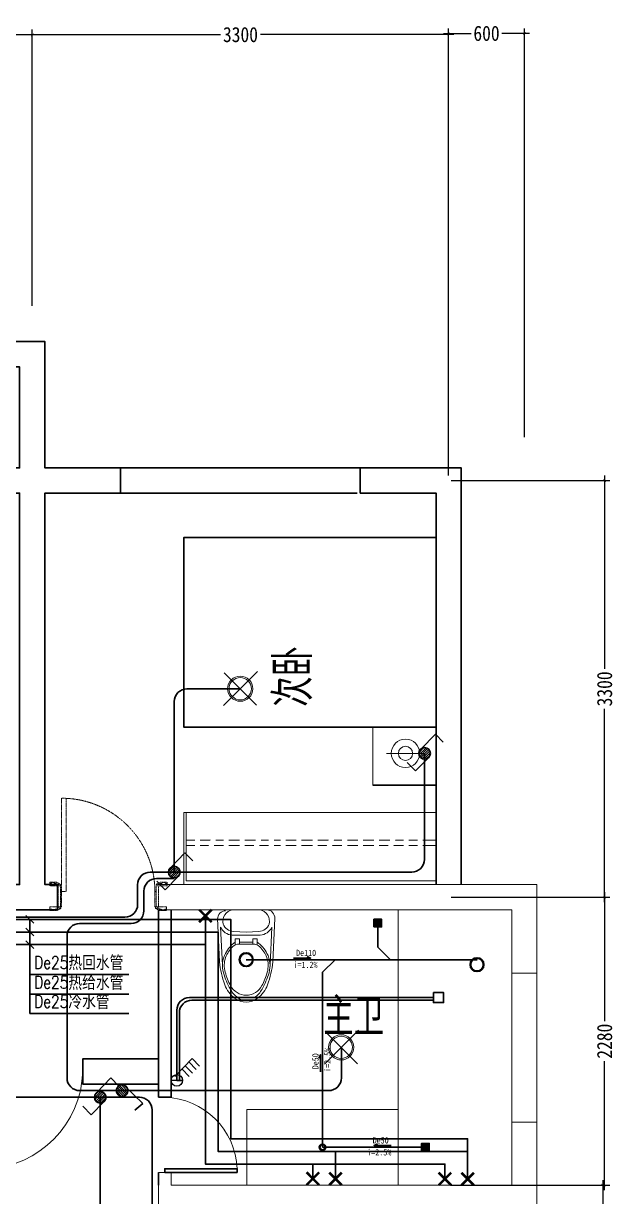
# Model space of a CAD drawing. Header units: millimetres. Extents: x -117264 to 3079702, y -14891 to 68462.
# Drawn here: x -54891 to -50206, y 19456 to 28745 of the extents above; entities that cross this region are included whole.
import ezdxf

# ---------------------------------------------------------------- set-up
doc = ezdxf.new("R2010")
doc.units = ezdxf.units.MM
doc.header["$LTSCALE"] = 10
for name, pattern in [('5B-P-D2$0$HIDDEN', [0.375, 0.25, -0.125]), ('ACAD_ISO04W100', [30.5, 24, -3, 0.5, -3]), ('CONTINOUS', [0])]:
    doc.linetypes.add(name, pattern=pattern)
doc.layers.get('0').update_dxf_attribs({"color": 255})
doc.layers.get('Defpoints').update_dxf_attribs({"color": 255})
for name, color, linetype, lineweight in [('1J家具内线', 251, 'Continuous', 0), ('1强电插座布线图', 1, 'Continuous', 30), ('1排水布置图', 1, 'Continuous', 30), ('1浅浅', 251, 'Continuous', 20), ('1灯位开关布线图', 1, 'Continuous', 30), ('1灯具', 2, 'Continuous', 30), ('1给水布置图', 4, 'Continuous', 30), ('1给水平面布置图', 4, 'Continuous', 13), ('图框', 255, 'Continuous', 0), ('浅线', 251, 'CONTINOUS', 0), ('灯具', 52, 'Continuous', 0)]:
    doc.layers.add(name, color=color, linetype=linetype, lineweight=lineweight)
doc.layers.add('2323', color=4, linetype='Continuous')
doc.layers.add('A轴线', color=82, linetype='ACAD_ISO04W100')
doc.styles.add('_THVAC_DIM', font='SIMPLEX', dxfattribs={"width": 0.8, "height": 3.5, "bigfont": 'HZTXT'})
doc.styles.add('夏建东', font='', dxfattribs={"width": 0.85})
doc.styles.get('夏建东').set_extended_font_data('SimSun')
doc.dimstyles.new('内墙标注', dxfattribs={"dimscale": 0, "dimtxt": 120, "dimasz": 20, "dimexe": 40, "dimexo": 20, "dimgap": 20, "dimtad": 0, "dimdec": 0, "dimdsep": 46, "dimtxsty": '夏建东', "dimblk": 'ARCHTICK', "dimcen": 40, "dimdle": 40, "dimclrd": 88, "dimclre": 88, "dimclrt": 88, "dimadec": 0, "dimazin": 0, "dimtfac": 1, "dimtdec": 0, "dimtmove": 1, "dimatfit": 3, "dimldrblk": 'DOT', "dimfxl": 40, "dimtolj": 1, "dimtzin": 0, "dimarcsym": 1})

# ---------------------------------------------------------------- blocks, each defined once
blk = doc.blocks.new('_ArchTick')
at = {"color": 0, "linetype": 'ByBlock', "const_width": 0.15}
blk.add_lwpolyline([(-0.5, -0.5), (0.5, 0.5)], dxfattribs=at)
blk = doc.blocks.new('*D330')
at = {"layer": '1强电插座布线图', "color": 88, "linetype": 'Continuous', "lineweight": -2}
for p, q in [((-51501.3, 19545.7), (-50260.7, 19545.7)), ((-50300.7, 19585.7), (-50300.7, 17245.3)), ((-50300.7, 14585.7), (-50300.7, 16926.1)), ((-51501.3, 14625.7), (-50260.7, 14625.7))]:
    blk.add_line(p, q, dxfattribs=at)
at = {"layer": 'Defpoints', "color": 0, "linetype": 'Continuous', "lineweight": 30}
for p in [(-51521.3, 19545.7), (-51521.3, 14625.7), (-50300.7, 14625.7)]:
    blk.add_point(p, dxfattribs=at)
at = {"layer": '1强电插座布线图', "color": 88, "linetype": 'Continuous', "lineweight": -2, "xscale": 20, "yscale": 20, "zscale": 20}
for p, rotation in [((-50300.7, 19545.7), 90), ((-50300.7, 14625.7), 270)]:
    blk.add_blockref('_ArchTick', p, dxfattribs=dict(at, rotation=rotation))
at = {"layer": '1强电插座布线图', "color": 88, "linetype": 'Continuous', "lineweight": 30, "insert": (-50300.7, 17085.7), "char_height": 120, "attachment_point": 5, "rotation": 90, "style": '夏建东'}
blk.add_mtext('\\A1;4920', dxfattribs=at)
blk = doc.blocks.new('_Dot')
at = {"color": 0, "linetype": 'ByBlock', "lineweight": -2}
blk.add_line((-0.5, 0), (-1, 0), dxfattribs=at)
at = {"color": 0, "linetype": 'ByBlock', "const_width": 0.5}
blk.add_lwpolyline([(-0.25, 0, 1), (0.25, 0, 1)], format="xyb", close=True, dxfattribs=at)
blk = doc.blocks.new('*D331')
at = {"layer": '1强电插座布线图', "color": 88, "linetype": 'Continuous', "lineweight": -2}
for p, q in [((-50285.2, 21865.7), (-50285.2, 20844.1)), ((-50901.3, 21825.7), (-50245.2, 21825.7)), ((-50285.2, 19505.7), (-50285.2, 20527.2)), ((-50901.3, 19545.7), (-50245.2, 19545.7))]:
    blk.add_line(p, q, dxfattribs=at)
at = {"layer": 'Defpoints', "color": 0, "linetype": 'Continuous', "lineweight": 30}
for p in [(-50921.3, 21825.7), (-50921.3, 19545.7), (-50285.2, 19545.7)]:
    blk.add_point(p, dxfattribs=at)
at = {"layer": '1强电插座布线图', "color": 88, "linetype": 'Continuous', "lineweight": -2, "xscale": 20, "yscale": 20, "zscale": 20}
for p, rotation in [((-50285.2, 21825.7), 90), ((-50285.2, 19545.7), 270)]:
    blk.add_blockref('_ArchTick', p, dxfattribs=dict(at, rotation=rotation))
at = {"layer": '1强电插座布线图', "color": 88, "linetype": 'Continuous', "lineweight": 30, "insert": (-50285.2, 20685.7), "char_height": 120, "attachment_point": 5, "rotation": 90, "style": '夏建东'}
blk.add_mtext('\\A1;2280', dxfattribs=at)
blk = doc.blocks.new('*D332')
at = {"layer": '1强电插座布线图', "color": 88, "linetype": 'Continuous', "lineweight": -2}
for p, q in [((-51501.3, 25125.7), (-50245.2, 25125.7)), ((-50285.2, 25165.7), (-50285.2, 23633.6)), ((-50285.2, 21785.7), (-50285.2, 23317.8)), ((-51501.3, 21825.7), (-50245.2, 21825.7))]:
    blk.add_line(p, q, dxfattribs=at)
at = {"layer": 'Defpoints', "color": 0, "linetype": 'Continuous', "lineweight": 30}
for p in [(-51521.3, 25125.7), (-50285.2, 25125.7), (-51521.3, 21825.7)]:
    blk.add_point(p, dxfattribs=at)
at = {"layer": '1强电插座布线图', "color": 88, "linetype": 'Continuous', "lineweight": -2, "xscale": 20, "yscale": 20, "zscale": 20}
for p, rotation in [((-50285.2, 25125.7), 90), ((-50285.2, 21825.7), 270)]:
    blk.add_blockref('_ArchTick', p, dxfattribs=dict(at, rotation=rotation))
at = {"layer": '1强电插座布线图', "color": 88, "linetype": 'Continuous', "lineweight": 30, "insert": (-50285.2, 23475.7), "char_height": 120, "attachment_point": 5, "rotation": 90, "style": '夏建东'}
blk.add_mtext('\\A1;3300', dxfattribs=at)
blk = doc.blocks.new('*D333')
at = {"layer": '1强电插座布线图', "color": 88, "linetype": 'Continuous', "lineweight": -2}
for p, q in [((-51521.3, 25165.7), (-51521.3, 28706.5)), ((-50921.3, 25468.3), (-50921.3, 28706.5)), ((-51561.3, 28666.5), (-51343.6, 28666.5)), ((-50881.3, 28666.5), (-51099.1, 28666.5))]:
    blk.add_line(p, q, dxfattribs=at)
at = {"layer": 'Defpoints', "color": 0, "linetype": 'Continuous', "lineweight": 30}
for p in [(-51521.3, 28666.5), (-50921.3, 25448.3), (-51521.3, 25145.7)]:
    blk.add_point(p, dxfattribs=at)
at = {"layer": '1强电插座布线图', "color": 88, "linetype": 'Continuous', "lineweight": -2, "xscale": 20, "yscale": 20, "zscale": 20, "rotation": 180}
blk.add_blockref('_ArchTick', (-51521.3, 28666.5), dxfattribs=at)
at = {"layer": '1强电插座布线图', "color": 88, "linetype": 'Continuous', "lineweight": -2, "xscale": 20, "yscale": 20, "zscale": 20}
blk.add_blockref('_ArchTick', (-50921.3, 28666.5), dxfattribs=at)
at = {"layer": '1强电插座布线图', "color": 88, "linetype": 'Continuous', "lineweight": 30, "insert": (-51221.3, 28666.5), "char_height": 120, "attachment_point": 5, "style": '夏建东'}
blk.add_mtext('\\A1;600', dxfattribs=at)
blk = doc.blocks.new('*D334')
at = {"layer": '1强电插座布线图', "color": 88, "linetype": 'Continuous', "lineweight": -2}
for p, q in [((-54861.3, 28656.5), (-53329.2, 28656.5)), ((-54821.3, 26529.9), (-54821.3, 28696.5)), ((-51481.3, 28656.5), (-53013.4, 28656.5)), ((-51521.3, 25798.6), (-51521.3, 28696.5))]:
    blk.add_line(p, q, dxfattribs=at)
at = {"layer": 'Defpoints', "color": 0, "linetype": 'Continuous', "lineweight": 30}
for p in [(-51521.3, 28656.5), (-54821.3, 26509.9), (-51521.3, 25778.6)]:
    blk.add_point(p, dxfattribs=at)
at = {"layer": '1强电插座布线图', "color": 88, "linetype": 'Continuous', "lineweight": -2, "xscale": 20, "yscale": 20, "zscale": 20, "rotation": 180}
blk.add_blockref('_ArchTick', (-54821.3, 28656.5), dxfattribs=at)
at = {"layer": '1强电插座布线图', "color": 88, "linetype": 'Continuous', "lineweight": -2, "xscale": 20, "yscale": 20, "zscale": 20}
blk.add_blockref('_ArchTick', (-51521.3, 28656.5), dxfattribs=at)
at = {"layer": '1强电插座布线图', "color": 88, "linetype": 'Continuous', "lineweight": 30, "insert": (-53171.3, 28656.5), "char_height": 120, "attachment_point": 5, "style": '夏建东'}
blk.add_mtext('\\A1;3300', dxfattribs=at)
blk = doc.blocks.new('*D335')
at = {"layer": '1强电插座布线图', "color": 88, "linetype": 'Continuous', "lineweight": -2}
for p, q in [((-56661.3, 28654.7), (-55875.3, 28654.7)), ((-56621.3, 26145.7), (-56621.3, 28694.7)), ((-54781.3, 28654.7), (-55567.4, 28654.7)), ((-54821.3, 26509.9), (-54821.3, 28694.7))]:
    blk.add_line(p, q, dxfattribs=at)
at = {"layer": 'Defpoints', "color": 0, "linetype": 'Continuous', "lineweight": 30}
for p in [(-54821.3, 28654.7), (-54821.3, 26489.9), (-56621.3, 26125.7)]:
    blk.add_point(p, dxfattribs=at)
at = {"layer": '1强电插座布线图', "color": 88, "linetype": 'Continuous', "lineweight": -2, "xscale": 20, "yscale": 20, "zscale": 20, "rotation": 180}
blk.add_blockref('_ArchTick', (-56621.3, 28654.7), dxfattribs=at)
at = {"layer": '1强电插座布线图', "color": 88, "linetype": 'Continuous', "lineweight": -2, "xscale": 20, "yscale": 20, "zscale": 20}
blk.add_blockref('_ArchTick', (-54821.3, 28654.7), dxfattribs=at)
at = {"layer": '1强电插座布线图', "color": 88, "linetype": 'Continuous', "lineweight": 30, "insert": (-55721.3, 28654.7), "char_height": 120, "attachment_point": 5, "style": '夏建东'}
blk.add_mtext('\\A1;1800', dxfattribs=at)
blk = doc.blocks.new('门2')
at = {"layer": '1J家具内线', "linetype": '5B-P-D2$0$HIDDEN'}
for p, q in [((-62428, 22909), (-62408, 22909)), ((-62428, 22851), (-62428, 22904)), ((-62416, 22904), (-62416, 22894)), ((-62408, 22909), (-62396, 22909)), ((-62396, 22814), (-62396, 22909)), ((-62216, 22810), (-62216, 22904)), ((-62216, 22904), (-62196, 22904)), ((-62196, 22904), (-62196, 22889)), ((-62196, 22904), (-62184, 22904)), ((-62184, 22846), (-62184, 22904)), ((-62428, 22851), (-62409, 22814)), ((-62416, 22864), (-62416, 22848)), ((-62405, 22814), (-62409, 22814)), ((-62396, 22834), (-62216, 22834)), ((-62396, 22814), (-62216, 22814)), ((-62346, 22814), (-62346, 22805)), ((-62346, 22814), (-62346, 22804)), ((-62346, 22804), (-62216, 22804)), ((-62346, 22804), (-62346, 22804)), ((-62216, 22830), (-62216, 22810)), ((-62207, 22810), (-62216, 22810)), ((-62216, 22810), (-62216, 22810)), ((-62216, 22810), (-62216, 22804)), ((-62207, 22810), (-62203, 22810)), ((-62184, 22846), (-62203, 22810)), ((-62196, 22859), (-62196, 22843)), ((-62346, 22044), (-63146, 22044)), ((-63146, 22004), (-62346, 22004)), ((-62346, 22004), (-62346, 22044)), ((-62346, 21994), (-62346, 22004)), ((-62346, 21994), (-62346, 22004)), ((-62346, 22004), (-62216, 22004)), ((-62216, 21999), (-62216, 22004)), ((-62216, 21999), (-62216, 21904)), ((-62207, 21999), (-62216, 21999)), ((-62216, 21999), (-62216, 21999)), ((-62216, 21979), (-62216, 21999)), ((-62207, 21997), (-62207, 21999)), ((-62207, 21999), (-62203, 21999)), ((-62184, 21963), (-62203, 21999)), ((-62428, 21958), (-62409, 21994)), ((-62428, 21958), (-62428, 21904)), ((-62416, 21904), (-62428, 21904)), ((-62416, 21945), (-62416, 21961)), ((-62416, 21904), (-62416, 21915)), ((-62396, 21904), (-62416, 21904)), ((-62405, 21994), (-62409, 21994)), ((-62405, 21992), (-62405, 21994)), ((-62405, 21994), (-62396, 21994)), ((-62396, 21974), (-62396, 21994)), ((-62396, 21994), (-62396, 21904)), ((-62396, 21994), (-62396, 21994)), ((-62396, 21974), (-62396, 21994)), ((-62396, 21994), (-62216, 21994)), ((-62396, 21974), (-62216, 21974)), ((-62216, 21904), (-62196, 21904)), ((-62196, 21950), (-62196, 21966)), ((-62196, 21904), (-62196, 21920)), ((-62196, 21904), (-62184, 21904)), ((-62184, 21963), (-62184, 21904))]:
    blk.add_line(p, q, dxfattribs=at)
for centre, radius, start, end in [((-62346, 22004), 800, 90, 180), ((-62409, 22879), 17, 115.5824, 244.958), ((-62426, 22831), 20.6, 359.7089, 59.1736), ((-62403, 22824), 7.22, 112.1602, 253.1221), ((-62209, 22819), 7.22, 286.8779, 67.8398), ((-62186, 22826), 20.6, 120.8264, 180.2911), ((-62203, 22874), 17, 295.042, 64.4176), ((-62209, 21990), 7.22, 292.1602, 73.1221), ((-62409, 21930), 17, 115.042, 244.4176), ((-62426, 21978), 20.6, 300.8264, 0.2911), ((-62403, 21985), 7.22, 106.8779, 247.8398), ((-62186, 21983), 20.6, 179.7089, 239.1736), ((-62205, 21935), 17.6, 299.3185, 61.2219)]:
    blk.add_arc(centre, radius, start, end, dxfattribs=at)
blk = doc.blocks.new('吸顶灯')
at = {"layer": '灯具', "lineweight": 15}
for p, q in [((628139.5, 221637.1, -8710.6), (627918.5, 221416.6, -8710.6)), ((627923.6, 221629.3, -8710.6), (628134.3, 221418.7, -8710.6))]:
    blk.add_line(p, q, dxfattribs=at)
for radius in [82.2, 73]:
    blk.add_circle((628027.7, 221525.3, -8710.6), radius, dxfattribs=at)
blk = doc.blocks.new('单联双控')
at = {"layer": '1灯位开关布线图', "ltscale": 20}
h = blk.add_hatch(dxfattribs=at)
h.set_pattern_fill('ANSI31', scale=74.1312, style=0)
h.set_pattern_definition([(45, (21593.138, 81364.155), (-6.5523343, 6.5523343), [])])
h.paths.add_polyline_path([(88441.8, 77155.4, 1), (88375.1, 77155.4, 1)])
at = {"layer": '1灯位开关布线图', "color": 7}
for p, q in [((88386.3, 77180.4), (88470.4, 77266.9)), ((88470.4, 77266.9), (88515.2, 77219.6)), ((88307.1, 77103.5), (88356.3, 77053.9)), ((88356.3, 77053.9), (88432, 77131.8))]:
    blk.add_line(p, q, dxfattribs=at)
blk.add_circle((88408.4, 77155.4), 33.4, dxfattribs=at)
blk = doc.blocks.new('单联开关')
at = {"layer": '1灯位开关布线图', "ltscale": 20}
h = blk.add_hatch(dxfattribs=at)
h.set_pattern_fill('ANSI31', scale=74.1312, style=0)
h.set_pattern_definition([(45, (21613.222, 82357.129), (-6.5523343, 6.5523343), [])])
h.paths.add_polyline_path([(88461.9, 78148.4, 1), (88395.2, 78148.4, 1)])
at = {"layer": '1灯位开关布线图', "color": 7}
for p, q in [((88402.4, 78164.9), (88502.9, 78268.3)), ((88502.9, 78268.3), (88541.3, 78221))]:
    blk.add_line(p, q, dxfattribs=at)
blk.add_circle((88428.5, 78148.4), 33.4, dxfattribs=at)
blk = doc.blocks.new('四联防水')
at = {"layer": '2323', "color": 0}
for p, q in [((88184.4, 77381.5), (88284.9, 77485)), ((88284.9, 77485), (88327.7, 77441.4)), ((88226.6, 77423.7), (88268.5, 77381.4)), ((88244.9, 77443.8), (88287.2, 77400.9)), ((88266, 77465.5), (88309.1, 77422))]:
    blk.add_line(p, q, dxfattribs=at)
blk.add_circle((88196.8, 77359.3), 33.4, dxfattribs=at)
at = {"layer": 'A轴线', "color": 0, "linetype": 'ByBlock'}
for p, q in [((88230.1, 77359.3), (88163.4, 77359.3)), ((88196.8, 77359.3), (88230.1, 77359.3))]:
    blk.add_line(p, q, dxfattribs=at)
blk = doc.blocks.new('冷水')
at = {"layer": '图框', "color": 4, "lineweight": 0, "const_width": 40, "elevation": 5662}
for points in [[(228131, 195325), (228330, 195524)], [(228330, 195325), (228131, 195524)]]:
    blk.add_lwpolyline(points, dxfattribs=at)
blk = doc.blocks.new('热水')
at = {"layer": '图框', "color": 1, "lineweight": 0, "const_width": 40, "elevation": 5662}
for points in [[(228689, 195327), (228490, 195526)], [(228689, 195526), (228490, 195327)]]:
    blk.add_lwpolyline(points, dxfattribs=at)
blk = doc.blocks.new('A$C27FE3D30')
at = {"layer": '1排水布置图'}
for p, q in [((-94262, 38463), (-94351, 38501)), ((-94262, 38463), (-94330, 38531)), ((-94262, 38463), (-94300, 38552)), ((-94262, 38367), (-94262, 38559)), ((-94262, 38463), (-94226, 38552)), ((-94262, 38463), (-94195, 38531)), ((-94262, 38463), (-94173, 38499)), ((-94262, 38463), (-94358, 38463)), ((-94262, 38463), (-94358, 38463)), ((-94166, 38463), (-94358, 38463)), ((-94262, 38463), (-94351, 38426)), ((-94262, 38463), (-94330, 38396)), ((-94262, 38463), (-94300, 38375)), ((-94262, 38463), (-94195, 38396)), ((-94262, 38463), (-94226, 38375)), ((-94262, 38463), (-94173, 38428)), ((-94262, 38463), (-94262, 38463))]:
    blk.add_line(p, q, dxfattribs=at)
blk.add_lwpolyline([(-94362, 38363), (-94162, 38363), (-94162, 38563), (-94362, 38563)], close=True, dxfattribs=at)
for radius in [100, 96]:
    blk.add_circle((-94262, 38463), radius, dxfattribs=at)

msp = doc.modelspace()

# ---------------------------------------------------------------- linework, layer by layer
at = {"layer": '1强电插座布线图', "color": 252, "linetype": 'Continuous', "lineweight": 30}
msp.add_line((-53771.3, 19645.7), (-53197.3, 19645.7), dxfattribs=at)
for points in [[(-54621.3, 21925.7), (-54721.3, 21925.7), (-54721.3, 25025.7), (-54121.3, 25025.7), (-54121.3, 25225.7), (-54721.3, 25225.7), (-54721.3, 26225.7), (-55421.3, 26225.7), (-55421.3, 26025.7), (-54921.3, 26025.7), (-54921.3, 25225.7), (-55221.3, 25225.7), (-55221.3, 25025.7), (-54921.3, 25025.7), (-54921.3, 21925.7), (-55621.3, 21925.7), (-55621.3, 21725.7), (-54621.3, 21725.7), (-54621.3, 21925.7), (-54721.3, 21925.7)], [(-54121.3, 25225.7), (-52221.3, 25225.7)], [(-51621.3, 21925.7), (-51621.3, 25025.7), (-52221.3, 25025.7), (-52221.3, 25225.7), (-51421.3, 25225.7), (-51421.3, 21925.7)], [(-54121.3, 25025.7), (-52246.5, 25025.7)], [(-51621.3, 24673.3), (-51621.3, 23173.3), (-53621.3, 23173.3), (-53621.3, 24673.3), (-51621.3, 24673.3)], [(-52121.3, 22712.9), (-51621.3, 22712.9)], [(-53821.3, 21725.7), (-53821.3, 20242)], [(-53721.3, 21725.7), (-53721.3, 20242)], [(-53820.3, 20345.7), (-54421.3, 20345.7), (-54421.3, 20545.7), (-53821.3, 20545.7)], [(-53820.3, 20242), (-53721.3, 20242)], [(-53821.3, 19545.8), (-53821.2, 19645.7)], [(-53771.3, 19645.7), (-53771.3, 19675.5), (-53197.3, 19675.5), (-53197.3, 19645.7)], [(-53197.3, 19645.7), (-53197.3, 19645.7)]]:
    msp.add_lwpolyline(points, dxfattribs=at)
at = {"layer": '1排水布置图', "color": 2, "linetype": 'Continuous', "lineweight": 30}
for points in [[(-52083, 21621.5), (-52083, 21431.2), (-51983, 21331.2), (-51983, 21331.2)], [(-53125.9, 21331.2), (-51294.2, 21331.2)], [(-52521.3, 19845.7), (-52521.3, 21231.2), (-52421.3, 21331.2), (-52421.3, 21331.2)], [(-51705.6, 19845.7), (-52521.3, 19845.7)]]:
    msp.add_lwpolyline(points, dxfattribs=at)
at = {"layer": '1排水布置图'}
for points in [[(-52751.3, 21344.5), (-52615.5, 21344.5), (-52642.3, 21357.3)], [(-52536.7, 20442.7), (-52536.7, 20578.4), (-52549.6, 20551.7)], [(-51976, 19859.9), (-52111.8, 19859.9), (-52085, 19872.7)]]:
    msp.add_lwpolyline(points, dxfattribs=at)
at = {"layer": '1排水布置图', "color": 2, "linetype": 'Continuous', "lineweight": 30}
for centre, radius in [((-53125.9, 21331.2), 55), ((-53125.9, 21331.2), 50), ((-51296.5, 21291.8), 55), ((-51296.5, 21291.8), 50), ((-52521.3, 19845.7), 25), ((-52521.3, 19845.7), 20)]:
    msp.add_circle(centre, radius, dxfattribs=at)
at = {"layer": '1浅浅', "ltscale": 0.2}
for p, q in [((-52121.3, 23173.3), (-52121.3, 22712.9)), ((-52121.3, 23173.3), (-51621.3, 23173.3)), ((-52013.2, 22965.2), (-51713.2, 22965.2)), ((-51711.8, 22965.2), (-52011.8, 22965.2)), ((-51621.3, 22978.9), (-51621.3, 22518.5))]:
    msp.add_line(p, q, dxfattribs=at)
at = {"layer": '1浅浅', "color": 250, "lineweight": 0, "ltscale": 0.2}
for p, q in [((-53352.7, 21658.5), (-53336.7, 21313.6)), ((-52899.3, 21658.5), (-52915.3, 21313.6)), ((-53330, 21590), (-53314.7, 21288.2)), ((-53226.9, 21554.4), (-53126, 21550.2)), ((-53025.1, 21554.4), (-53126, 21550.2)), ((-52922, 21590), (-52937.1, 21288.3)), ((-53236.9, 21525.3), (-53014.9, 21525.3)), ((-53212.2, 21496.8), (-53212.2, 21448.1)), ((-53179.2, 21496.8), (-53212.2, 21496.8)), ((-53179.2, 21455.1), (-53179.2, 21496.8)), ((-53179.2, 21469.7), (-53072.5, 21469.7)), ((-53072.5, 21496.8), (-53072.5, 21455.1)), ((-53039.5, 21496.8), (-53072.5, 21496.8)), ((-53039.5, 21448.1), (-53039.5, 21496.8)), ((-53071.4, 21455.1), (-53180.3, 21455.1))]:
    msp.add_line(p, q, dxfattribs=at)
for points in [[(-53821.3, 21925.7), (-50821.3, 21925.7), (-50821.3, 21225.7), (-51021.3, 21225.7), (-51021.3, 21725.7), (-53821.3, 21725.7)], [(-51021.3, 21725.7), (-51921.3, 21725.7), (-51921.3, 19545.7), (-51921.3, 19545.7)], [(-51021.3, 20045.7), (-51021.3, 21225.7)], [(-50821.3, 21225.7), (-50821.3, 20045.7)], [(-51921.3, 20145.7), (-53121.3, 20145.7), (-53121.3, 19545.7), (-51921.3, 19545.7)], [(-50821.3, 20045.7), (-50821.3, 19345.7), (-51421.3, 19345.7), (-51421.3, 14525.7), (-52321.3, 14525.7), (-52321.3, 14725.7), (-51621.3, 14725.7), (-51621.3, 19345.7), (-53821.3, 19345.7), (-53821.3, 19645.7), (-53721.3, 19645.7), (-53721.3, 19545.7), (-51021.3, 19545.7), (-51021.3, 20045.7), (-50821.3, 20045.7)]]:
    msp.add_lwpolyline(points, dxfattribs=at)
at = {"layer": '1浅浅', "ltscale": 0.2}
for radius in [112.5, 56.2]:
    msp.add_circle((-51863.2, 22965.2), radius, dxfattribs=at)
at = {"layer": '1浅浅', "color": 250, "lineweight": 0, "ltscale": 0.2}
for centre, radius, start, end in [((-53288.6, 21654.5), 63.8, 90.1, 183), ((-53220.8, 21636.7), 89.8, 98.04683, 195.00437), ((-53031.2, 21636.7), 89.8, 344.99563, 81.95317), ((-52962.8, 21661.9), 63.8, 357, 89.9), ((-53228.3, 21637.3), 112.3, 204.9, 265.5), ((-53223.7, 21643.5), 89.1, 199.6, 267.8), ((-53028.3, 21643.5), 89.1, 272.2, 340.4), ((-53023.7, 21637.3), 112.3, 274.5, 335.1), ((-53074, 21268.7), 244, 124.52591, 152.52649), ((-53177.8, 21268.7), 244, 27.47351, 55.47409), ((-53109, 21284.3), 205.7, 151.87935, 195.94249), ((-53074, 21268.7), 229.3, 133.99681, 159.44226), ((-53180.3, 21378.9), 76.2, 90, 133.99681), ((-53071.4, 21378.9), 76.2, 46.00319, 90), ((-53177.8, 21268.7), 229.3, 20.55774, 46.00319), ((-53142.7, 21284.3), 205.7, 344.05751, 28.12065), ((-52660.7, 21370.6), 678.4, 184.8, 200.5), ((-53109, 21284.3), 191, 160.13486, 195.91915), ((-53142.7, 21284.3), 191, 344.08085, 19.86514), ((-53591.3, 21370.6), 678.4, 339.5, 355.2), ((-52698.1, 21408.8), 635, 196.55926, 209.39993), ((-52698.1, 21408.8), 620.4, 196.56663, 207.1313), ((-53553.7, 21408.8), 620.4, 332.8687, 343.43337), ((-53553.7, 21408.8), 635, 330.60007, 343.44074), ((-53059.9, 21225.1), 253.6, 201.3, 232), ((-53063.1, 21202.8), 215.9, 209.30454, 232.37683), ((-53125.9, 21189.6), 139.7, 207.1313, 332.8687), ((-53188.7, 21202.8), 215.9, 307.62317, 330.69546), ((-53192.1, 21225.1), 253.6, 308, 338.7), ((-53126, 21146.1), 150.7, 233.32244, 306.6999), ((-53125.9, 21118.9), 111.1, 231.63562, 270), ((-55214, 20468), 793, 272.36263, 358.38626), ((-53788, 19651.1), 591.1, 2.36263, 88.38626)]:
    msp.add_arc(centre, radius, start, end, dxfattribs=at)
at = {"layer": '1灯位开关布线图', "color": 1, "linetype": 'Continuous', "lineweight": 30}
for points in [[(-58866.4, 20329), (-58866.4, 21568.1, -0.414214), (-58766.4, 21668.1), (-54086.6, 21668.1, 0.414214), (-53986.6, 21768.1), (-53986.6, 21924.8, -0.414214), (-53886.6, 22024.8), (-53696, 22024.8)], [(-54109.3, 20294.6), (-54446, 20294.6, -0.414214), (-54546, 20394.6), (-54546, 21518.1, -0.414214), (-54446, 21618.1), (-54036.6, 21618.1, 0.414214), (-53936.6, 21718.1), (-53936.6, 21874.8, -0.414214), (-53836.6, 21974.8), (-53696, 21974.8)], [(-53675.5, 20375.6), (-53675.5, 20931.3, -0.414214), (-53575.5, 21031.3), (-51641.9, 21031.3)], [(-53655.5, 20375.6), (-53655.5, 20911.3, -0.414214), (-53555.5, 21011.3), (-51641.9, 21011.3)], [(-54109.3, 20294.6), (-52471.3, 20294.6, 0.414214), (-52371.3, 20394.6), (-52371.3, 20635.7)], [(-54282.6, 20241.8), (-54282.6, 17185.1, 0.414214), (-54182.6, 17085.1), (-53428.7, 17085.1)], [(-54282.6, 20241.8), (-53971.5, 20241.8, -0.414214), (-53871.5, 20141.8), (-53871.5, 19364.3, 0.414214), (-53771.5, 19264.3), (-51845.8, 19264.3, -0.414214), (-51745.8, 19164.3), (-51745.8, 15504.2)]]:
    msp.add_lwpolyline(points, format="xyb", dxfattribs=at)
at = {"layer": '1灯位开关布线图', "color": 2, "linetype": 'Continuous', "lineweight": 30}
msp.add_lwpolyline([(-51641.9, 21071.3), (-51561.9, 21071.3), (-51561.9, 20991.3), (-51641.9, 20991.3)], close=True, dxfattribs=at)
at = {"layer": '1灯位开关布线图', "color": 1, "linetype": 'Continuous', "lineweight": 30}
msp.add_lwpolyline([(-54282.6, 20241.8), (-56541, 20241.8)], dxfattribs=at)
at = {"layer": '1给水平面布置图', "color": 2, "linetype": 'Continuous', "lineweight": 30}
for points in [[(-54871.2, 21681.1), (-54810, 21619.9)], [(-54840.6, 20906.1), (-54840.6, 21650.5)], [(-53448.7, 21450.5), (-53448.7, 21677.6)], [(-54871.2, 21581.1), (-54810, 21519.9)], [(-54871.2, 21481.1), (-54810, 21419.9)], [(-54840.6, 21215), (-54055.5, 21215)], [(-54840.6, 21057.7), (-54055.5, 21057.7)], [(-54840.6, 20906.1), (-54055.5, 20906.1)], [(-52417.9, 19596.5), (-52417.9, 19812.9)], [(-51371.3, 19594.7), (-51371.3, 19812.9)], [(-52597.6, 19597.1), (-52597.6, 19712.9)]]:
    msp.add_lwpolyline(points, dxfattribs=at)
at = {"layer": '浅线'}
for p, q in [((-53601.3, 22276.5), (-51621.3, 22276.5)), ((-53601.3, 22236.5), (-51621.3, 22236.5))]:
    msp.add_line(p, q, dxfattribs=at)
for points in [[(-53621.3, 22495.7), (-53621.3, 21925.7), (-51621.3, 21925.7)], [(-51621.3, 21955.7), (-53601.3, 21955.7), (-53601.3, 22495.7)]]:
    msp.add_lwpolyline(points, dxfattribs=at)

# ---------------------------------------------------------------- block references
at = {"layer": '1强电插座布线图', "color": 252, "linetype": 'Continuous', "lineweight": 30, "xscale": 0.9249295265240107, "yscale": 0.9249295265299224, "zscale": 0.9249295265244275, "rotation": 270}
msp.add_blockref('门2', (-74941.6, -35795.6), dxfattribs=at)
at = {"layer": '1排水布置图', "lineweight": 0, "xscale": 0.3018150581046939, "yscale": 0.3018150581046939, "zscale": 0.3018150580482836}
for p in [(-23633.2, 10012.7), (-23255.8, 8236.8)]:
    msp.add_blockref('A$C27FE3D30', p, dxfattribs=at)
at = {"layer": '1灯位开关布线图', "color": 7, "xscale": 1.374053990468383, "yscale": 1.374053990468383, "zscale": 1.374053990399716}
for name, p in [('单联双控', (-173189.8, -83050.4)), ('四联防水', (-174862.6, -85920.2)), ('单联双控', (-175760.6, -85773.9))]:
    msp.add_blockref(name, p, dxfattribs=at)
at = {"layer": '1灯位开关布线图', "color": 7, "xscale": 1.374053990468383, "yscale": 1.374053990468383, "zscale": 1.374053990399716, "rotation": 270}
msp.add_blockref('单联开关', (-161489.4, 141800.2), dxfattribs=at)
at = {"layer": '1灯具', "xscale": 1.215222703292966, "yscale": 1.215222703292966, "zscale": 1.215222703457712}
for p in [(-816366.4, -245725.3, 10585.3), (-815566.4, -248565.3, 10585.3)]:
    msp.add_blockref('吸顶灯', p, dxfattribs=at)
at = {"layer": '1给水布置图', "color": 7, "xscale": -0.5, "yscale": 0.5, "zscale": 0.5}
for name, p, rotation in [('冷水', (-151161.1, -92437.6, -2830.9), 270), ('冷水', (-166712.8, 117309.6, -2830.9), 180), ('热水', (-166712.8, 117309.6, -2830.9), 180), ('冷水', (-165666.2, 117307.8, -2830.9), 180), ('热水', (-165666.2, 117307.8, -2830.9), 180)]:
    msp.add_blockref(name, p, dxfattribs=dict(at, rotation=rotation))

# ---------------------------------------------------------------- texts
at = {"layer": '1强电插座布线图', "color": 252, "linetype": 'Continuous', "lineweight": 30, "insert": (-52903.3, 23334.1), "char_height": 300, "width": 1159.57, "attachment_point": 1, "rotation": 90, "style": '_THVAC_DIM'}
msp.add_mtext('次卧', dxfattribs=at)
at = {"layer": '1强电插座布线图', "color": 252, "linetype": 'Continuous', "lineweight": 30, "insert": (-52513.6, 21029.9), "char_height": 300, "width": 1159.57, "attachment_point": 1, "style": '_THVAC_DIM'}
msp.add_mtext('主卫', dxfattribs=at)
at = {"layer": '1排水布置图', "char_height": 50, "width": 69.646, "style": '夏建东'}
for s, insert, attachment_point in [('De110', (-52730.7, 21410.4), 1), ('i=1.2%', (-52751.6, 21315.7), 1), ('De50', (-51996.6, 19925.8), 3), ('i=2.5%', (-51975.6, 19831.1), 3)]:
    msp.add_mtext(s, dxfattribs=dict(at, insert=insert, attachment_point=attachment_point))
at = {"layer": '1排水布置图', "char_height": 50, "width": 69.646, "attachment_point": 1, "rotation": 90, "style": '夏建东'}
for s, insert in [('De50', (-52602.6, 20463.3)), ('i=2.5%', (-52507.9, 20442.3))]:
    msp.add_mtext(s, dxfattribs=dict(at, insert=insert))
at = {"layer": '1给水平面布置图', "color": 2, "linetype": 'Continuous', "lineweight": 30, "char_height": 100, "width": 945.142, "attachment_point": 1, "style": '_THVAC_DIM'}
for s, insert in [('{\\Fsimplex,hztxt|c134;De25\\fSimSun|b0|i0|c134|p34;热回水管}', (-54806.4, 21359.4)), ('{\\Fsimplex,hztxt|c134;De25\\fSimSun|b0|i0|c134|p34;热给水管}', (-54806.4, 21202.1)), ('{\\Fsimplex,hztxt|c134;De25\\fSimSun|b0|i0|c134|p34;冷水管}', (-54806.4, 21050.5))]:
    msp.add_mtext(s, dxfattribs=dict(at, insert=insert))

# ---------------------------------------------------------------- dimensions: what is measured, and where the dimension line sits
at = {"layer": '1强电插座布线图', "color": 252, "linetype": 'Continuous', "lineweight": 30}
for base, p1, p2, picture, middle in [((-54821.3, 28654.7), (-56621.3, 26125.7), (-54821.3, 26489.9), '*D335', (-55721.3, 28654.7)), ((-51521.3, 28656.5), (-54821.3, 26509.9), (-51521.3, 25778.6), '*D334', (-53171.3, 28656.5)), ((-51521.3, 28666.5), (-50921.3, 25448.3), (-51521.3, 25145.7), '*D333', (-51221.3, 28666.5))]:
    dim = msp.add_linear_dim(base=base, p1=p1, p2=p2, dimstyle='内墙标注', override={"dimscale": 1}, dxfattribs=at)
    dim.commit()
    dim.dimension.update_dxf_attribs({"geometry": picture, "text_midpoint": middle})
for base, p1, p2, picture, middle in [((-50285.2, 25125.7), (-51521.3, 21825.7), (-51521.3, 25125.7), '*D332', (-50285.2, 23475.7)), ((-50300.7, 14625.7), (-51521.3, 19545.7), (-51521.3, 14625.7), '*D330', (-50300.7, 17085.7))]:
    dim = msp.add_linear_dim(base=base, p1=p1, p2=p2, angle=90, dimstyle='内墙标注', override={"dimscale": 1}, dxfattribs=at)
    dim.commit()
    dim.dimension.update_dxf_attribs({"geometry": picture, "text_midpoint": middle})
at = {"layer": '1强电插座布线图', "color": 2, "linetype": 'Continuous', "lineweight": 30}
dim = msp.add_linear_dim(base=(-50285.2, 19545.7), p1=(-50921.3, 21825.7), p2=(-50921.3, 19545.7), angle=90, dimstyle='内墙标注', override={"dimscale": 1}, dxfattribs=at)
dim.commit()
dim.dimension.update_dxf_attribs({"geometry": '*D331', "text_midpoint": (-50285.2, 20685.7)})

# ---------------------------------------------------------------- next in the draw order: wipeouts: each hides what was drawn before it
msp.add_wipeout([(-53531.9, 22421.3), (-53531.9, 22042.8), (-53491.9, 22042.8), (-53491.9, 22421.4)]).dxf.layer = '浅线'
for points in [[(-53178.5, 22423.5), (-53178.5, 22045), (-53138.5, 22045), (-53138.5, 22423.6)], [(-52852.1, 22432.4), (-52852.1, 22053.9), (-52812.1, 22053.9), (-52812.1, 22432.5)], [(-52727.6, 22432.4), (-52727.6, 22053.9), (-52687.6, 22053.9), (-52687.6, 22432.5)], [(-52599.3, 22432.4), (-52599.3, 22053.9), (-52559.3, 22053.9), (-52559.3, 22432.5)], [(-52365.6, 22432.4), (-52365.6, 22053.9), (-52325.6, 22053.9), (-52325.6, 22432.5)], [(-52241.1, 22432.4), (-52241.1, 22053.9), (-52201.1, 22053.9), (-52201.1, 22432.5)], [(-52112.8, 22432.4), (-52112.8, 22053.9), (-52072.8, 22053.9), (-52072.8, 22432.5)], [(-51879.1, 22432.4), (-51879.1, 22053.9), (-51839.1, 22053.9), (-51839.1, 22432.5)], [(-51767.2, 22432.4), (-51767.2, 22053.9), (-51727.2, 22053.9), (-51727.2, 22432.5)]]:
    msp.add_wipeout(points).translate(0, 0, 0).dxf.layer = '浅线'

# ---------------------------------------------------------------- next in the draw order: block references
at = {"layer": '1灯位开关布线图', "color": 7, "xscale": 1.374053990468383, "yscale": 1.374053990468383, "zscale": 1.374053990399716}
msp.add_blockref('单联双控', (-175174, -83990.8), dxfattribs=at)

# ---------------------------------------------------------------- next in the draw order: wipeouts: each hides what was drawn before it
for points in [[(-53360.7, 22432.1), (-53475.7, 22067), (-53436.7, 22058), (-53321.8, 22423.1)], [(-53001.8, 22432.1), (-53116.7, 22067), (-53077.7, 22058), (-52962.8, 22423.1)], [(-52424.2, 22432.1), (-52539.1, 22067), (-52500.2, 22058), (-52385.2, 22423.1)], [(-51937.7, 22432.1), (-52052.6, 22067), (-52013.7, 22058), (-51898.7, 22423.1)]]:
    msp.add_wipeout(points).translate(0, 0, 0).dxf.layer = '浅线'

# ---------------------------------------------------------------- next in the draw order: wipeouts: each hides what was drawn before it
for points in [[(-53304.8, 22432.4), (-53304.8, 22053.9), (-53264.8, 22053.9), (-53264.8, 22432.5)], [(-52946.8, 22432.4), (-52946.8, 22053.9), (-52906.8, 22053.9), (-52906.8, 22432.5)]]:
    msp.add_wipeout(points).translate(0, 0, 0).dxf.layer = '浅线'

# ---------------------------------------------------------------- next in the draw order: linework, layer by layer
at = {"layer": '1灯位开关布线图', "color": 1, "linetype": 'Continuous', "lineweight": 30}
for points in [[(-53696, 22024.8), (-53696, 23375.7, -0.414214), (-53596, 23475.7), (-53171.3, 23475.7)], [(-53696, 22024.8), (-51813.2, 22024.8, 0.414214), (-51713.2, 22124.8), (-51713.2, 22965.2)]]:
    msp.add_lwpolyline(points, format="xyb", dxfattribs=at)
at = {"layer": '1给水平面布置图', "color": 2, "linetype": 'Continuous', "lineweight": 30}
for points in [[(-51551.1, 19595.4), (-51551.1, 19712.9), (-53448.7, 19712.9), (-53448.7, 21450.5), (-55342.9, 21450.5), (-55342.9, 24037), (-57352.5, 24037), (-57352.5, 24801.4), (-58896.5, 24801.4), (-58896.5, 25941), (-61267.5, 25941), (-61267.5, 26422.1)], [(-55142.9, 22510), (-55142.9, 21650.5), (-53248.7, 21650.5), (-53248.7, 19912.9), (-51371.3, 19912.9), (-51371.3, 19812.9), (-53348.7, 19812.9), (-53348.7, 21550.5), (-55242.9, 21550.5), (-55242.9, 24137), (-57252.5, 24137), (-57252.5, 24504)]]:
    msp.add_lwpolyline(points, dxfattribs=at)
at = {"layer": '浅线'}
msp.add_lwpolyline([(-53621.3, 22495.7), (-51621.3, 22495.7), (-51621.3, 21925.7)], dxfattribs=at)

doc.saveas('drawing.dxf')
